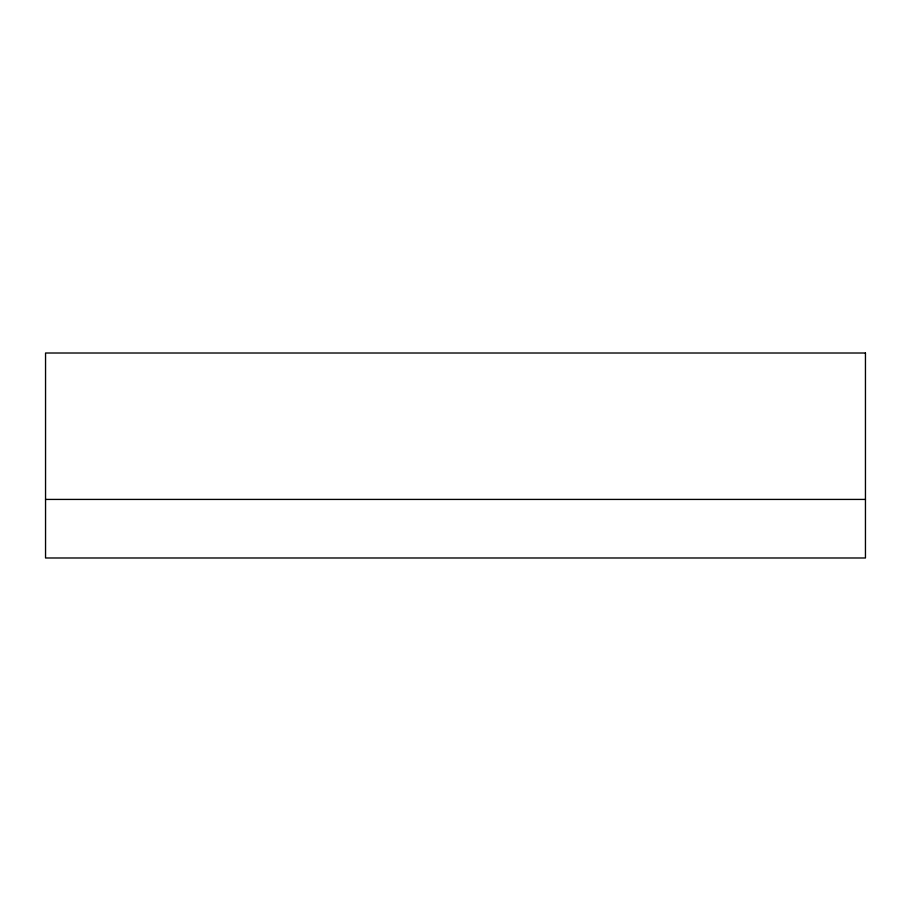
<?xml version="1.0" encoding="UTF-8"?>
<svg xmlns="http://www.w3.org/2000/svg" width="911" height="911" viewBox="0 0 911 911"><rect width="100%" height="100%" fill="white"/><g stroke="black" fill="none" stroke-linecap="round" stroke-linejoin="round"><path stroke-width="1.37" d="M45.55 499.422L865.45 499.422M865.45 353.012L45.55 353.012L45.55 557.987L865.45 557.987L865.45 353.012"/></g></svg>
